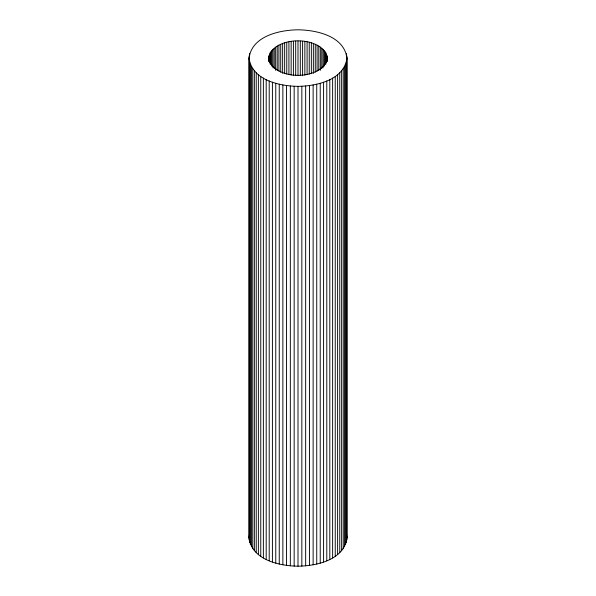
<?xml version="1.0" encoding="UTF-8"?>
<svg xmlns="http://www.w3.org/2000/svg" width="596" height="596" viewBox="0 0 596 596"><rect width="100%" height="100%" fill="white"/><g stroke="black" fill="none" stroke-linecap="round" stroke-linejoin="round"><path stroke-width="0.89" d="M249.024 58.073C251.959 36.036 279.36 30.046 298 29.8C316.64 30.046 344.041 36.036 346.976 58.073L346.976 537.927C344.041 559.964 316.64 565.954 298 566.2C279.36 565.954 251.959 559.964 249.024 537.927L249.024 58.073C251.959 80.117 279.36 86.107 298 86.353C316.64 86.107 344.041 80.117 346.976 58.073M268.617 60.867C268.416 34.128 327.584 34.128 327.383 60.867M249.024 537.927L249.478 534.24M327.383 58.073C322.578 81.108 273.422 81.108 268.617 58.073M346.522 534.24L346.976 537.927M346.82 55.86L346.82 540.14M346.373 53.655L346.373 55.51M346.373 62.498L346.373 542.345M345.62 64.673L345.62 544.528M344.577 66.812L344.577 546.666M343.244 68.898L343.244 548.745M341.635 70.909L341.635 550.764M339.757 72.846L339.757 552.701M337.619 74.694L337.619 554.548M335.243 76.437L335.243 556.292M332.628 78.069L332.628 557.916M329.804 79.573L329.804 559.428M327.293 56.747L327.293 61.395M327.025 55.421L327.025 61.001M326.787 80.952L326.787 560.799M326.571 54.117L326.571 62.483M325.945 52.835L325.945 63.996M325.148 51.584L325.148 64.599M324.179 50.369L324.179 66.186M323.591 82.181L323.591 562.035M323.054 49.207L323.054 67.81M321.773 48.105L321.773 68.562M320.343 47.054L320.343 70.306M320.231 83.269L320.231 563.116M318.778 46.078L318.778 70.261M317.087 45.177L317.087 71.215M316.744 84.2L316.744 564.047M315.269 44.35L315.269 72.25M313.354 43.612L313.354 73.368M313.131 84.967L313.131 564.814M311.343 42.957L311.343 73.651M309.436 85.571L309.436 565.418M309.242 42.398L309.242 74.016M307.082 41.944L307.082 74.485M305.659 86.003L305.659 565.85M304.861 41.578L304.861 75.059M302.597 41.318L302.597 75.729M301.844 86.264L301.844 566.111M300.302 41.161L300.302 75.573M298 41.109L298 75.521M298 86.353L298 566.2M295.698 41.161L295.698 75.573M294.156 86.264L294.156 566.111M293.403 41.318L293.403 75.729M291.139 41.578L291.139 75.059M290.341 86.003L290.341 565.85M288.918 41.944L288.918 74.485M286.758 42.398L286.758 74.016M286.564 85.571L286.564 565.418M284.657 42.957L284.657 73.651M282.869 84.967L282.869 564.814M282.646 43.612L282.646 73.368M280.731 44.35L280.731 72.25M279.256 84.2L279.256 564.047M278.913 45.177L278.913 71.215M277.222 46.078L277.222 70.261M275.769 83.269L275.769 563.116M275.657 47.054L275.657 70.306M274.227 48.105L274.227 68.562M272.946 49.207L272.946 67.81M272.409 82.181L272.409 562.035M271.821 50.369L271.821 66.186M270.852 51.584L270.852 64.599M270.055 52.835L270.055 63.996M269.429 54.117L269.429 62.483M269.213 80.952L269.213 560.799M268.975 55.421L268.975 61.001M268.707 56.747L268.707 61.395M266.196 79.573L266.196 559.428M263.372 78.069L263.372 557.916M260.757 76.437L260.757 556.292M258.381 74.694L258.381 554.548M256.243 72.846L256.243 552.701M254.365 70.909L254.365 550.764M252.756 68.898L252.756 548.745M251.423 66.812L251.423 546.666M250.38 64.673L250.38 544.528M249.627 53.655L249.627 55.51M249.627 62.498L249.627 542.345M249.18 55.86L249.18 540.14"/></g></svg>
